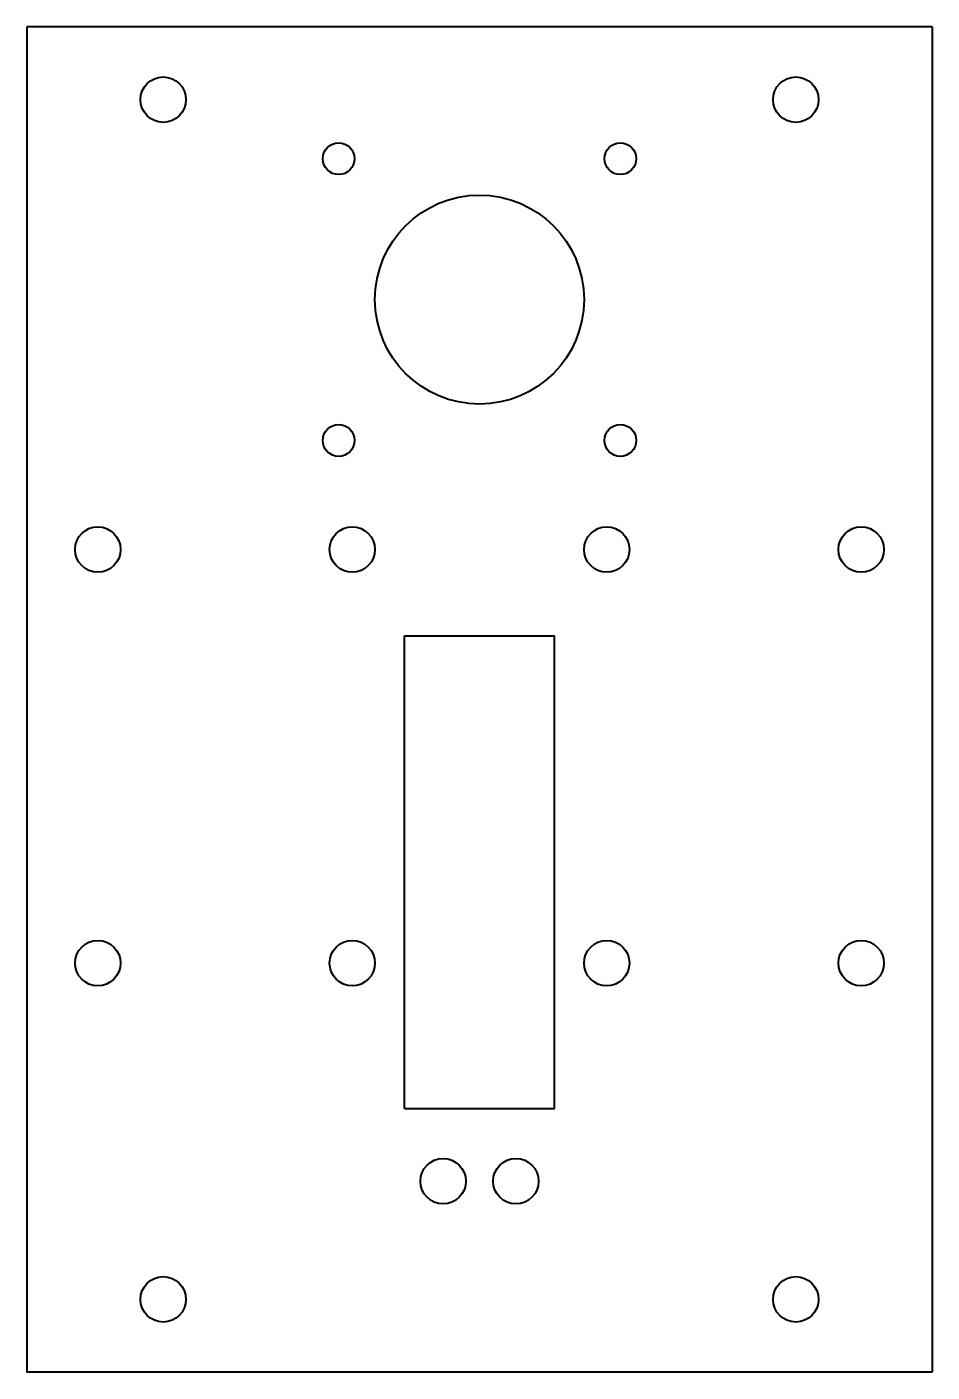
# Model space of a CAD drawing. Header units: inches. Extents: x -50 to 50, y -148 to 0.
import ezdxf

# ---------------------------------------------------------------- set-up
doc = ezdxf.new("R2010")
doc.units = ezdxf.units.IN
doc.header["$MEASUREMENT"] = 0
doc.layers.add('Visible', color=7, linetype='Continuous', lineweight=40)

msp = doc.modelspace()

# ---------------------------------------------------------------- linework, layer by layer
at = {"layer": 'Visible'}
for p, q in [((-49.8, 0), (-49.8, -148)), ((49.8, 0), (-49.8, 0)), ((49.8, 0), (49.8, -148)), ((-8.25, -119), (-8.25, -67)), ((-8.25, -67), (8.25, -67)), ((8.25, -119), (8.25, -67)), ((-8.25, -119), (8.25, -119)), ((49.8, -148), (-49.8, -148))]:
    msp.add_line(p, q, dxfattribs=at)
for centre, radius in [((-34.8, -8), 2.5), ((34.8, -8), 2.5), ((-15.5, -14.5), 1.75), ((15.5, -14.5), 1.75), ((0, -30), 11.5), ((-15.5, -45.5), 1.75), ((15.5, -45.5), 1.75), ((-42, -57.5), 2.5), ((-14, -57.5), 2.5), ((14, -57.5), 2.5), ((42, -57.5), 2.5), ((-42, -103), 2.5), ((-14, -103), 2.5), ((14, -103), 2.5), ((42, -103), 2.5), ((-4, -127), 2.5), ((4, -127), 2.5), ((-34.8, -140), 2.5), ((34.8, -140), 2.5)]:
    msp.add_circle(centre, radius, dxfattribs=at)

doc.saveas('drawing.dxf')
